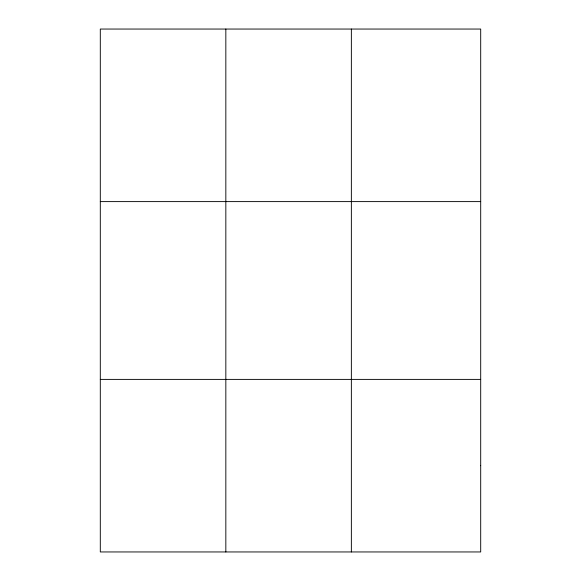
<?xml version="1.0" encoding="UTF-8"?>
<svg xmlns="http://www.w3.org/2000/svg" width="581" height="581" viewBox="0 0 581 581"><rect width="100%" height="100%" fill="white"/><g stroke="black" fill="none" stroke-linecap="round" stroke-linejoin="round"><path stroke-width="0.87" d="M225.835 29.05L225.835 551.95M351.36 29.05L351.36 551.95M100.302 201.607L480.698 201.607M100.302 379.393L480.698 379.393M480.698 465.671L480.698 551.95L100.302 551.95L100.302 29.05L480.698 29.05L480.698 465.671"/></g></svg>
